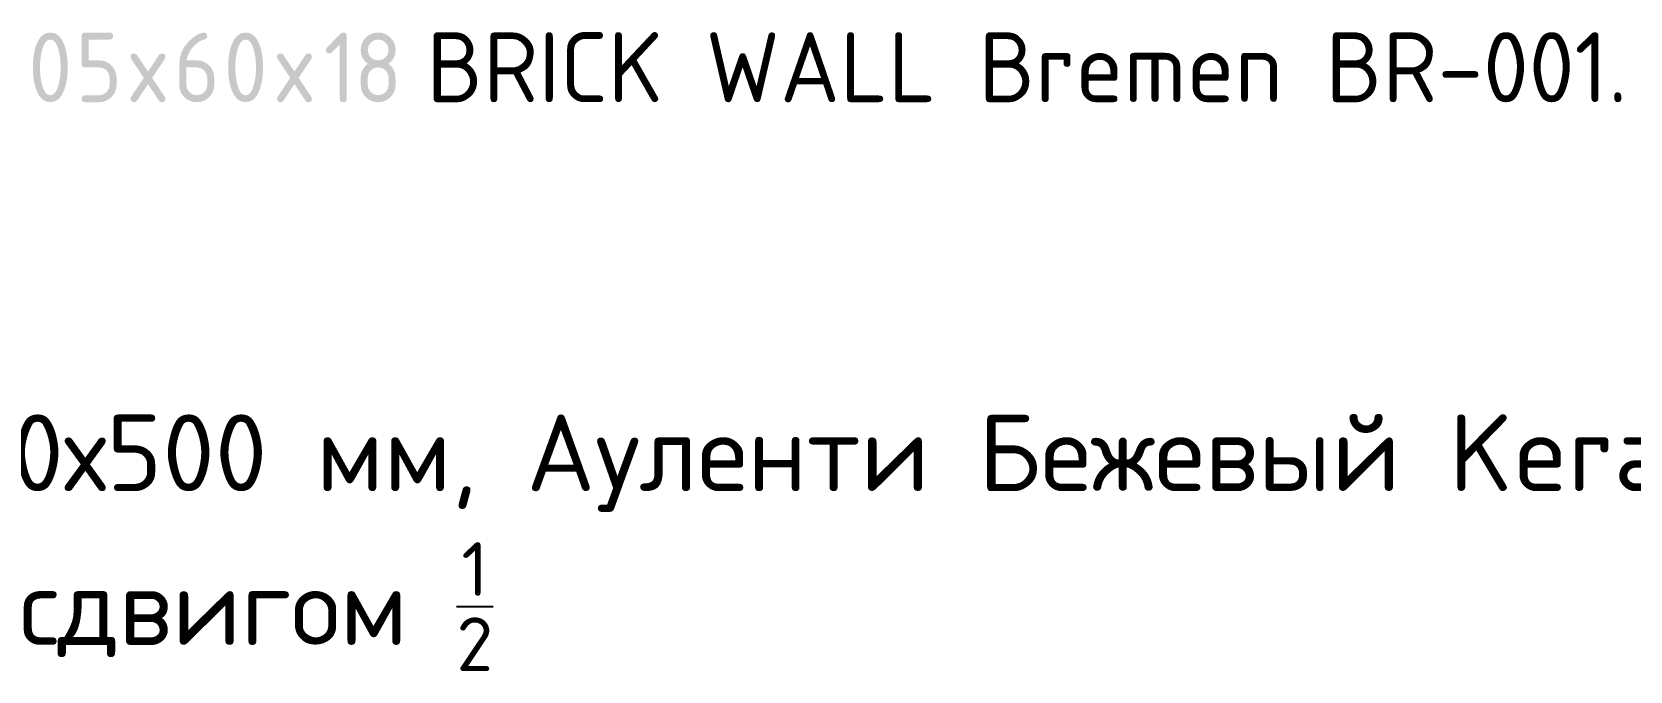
# Model space of a CAD drawing. Header units: millimetres. Extents: x 0 to 1189, y 0 to 841.
# Drawn here: x 1073.3 to 1142.8, y 293.4 to 321.2 of the extents above; entities that cross this region are included whole.
import ezdxf

# ---------------------------------------------------------------- set-up
doc = ezdxf.new("R2010")
doc.units = ezdxf.units.MM

msp = doc.modelspace()

# ---------------------------------------------------------------- hatches: boundary and pattern name
h = msp.add_hatch(color=7)
h.paths.add_polyline_path([(1074.599823, 319.638249), (1074.580255, 320.004944), (1074.519345, 320.349316), (1074.450969, 320.568502), (1074.366314, 320.724487), (1074.26502, 320.817737), (1074.146724, 320.848717), (1074.030056, 320.817668), (1073.92858, 320.723936), (1073.843021, 320.566641), (1073.774102, 320.344907), (1073.713193, 319.999432), (1073.693625, 319.638249), (1073.713193, 319.275135), (1073.774102, 318.931039), (1073.842479, 318.711165), (1073.927133, 318.553664), (1074.028428, 318.458898), (1074.146724, 318.427229), (1074.26502, 318.458898), (1074.366314, 318.553664), (1074.450969, 318.711165), (1074.519345, 318.931039), (1074.580255, 319.275135)])
h.paths.add_polyline_path([(1074.904645, 319.638249), (1074.895937, 319.377128), (1074.870125, 319.133887), (1074.827673, 318.908836), (1074.769046, 318.702285), (1074.658243, 318.450052), (1074.516796, 318.27027), (1074.345893, 318.162628), (1074.146724, 318.126816), (1073.945857, 318.162628), (1073.774653, 318.27027), (1073.632802, 318.450052), (1073.519992, 318.702285), (1073.463914, 318.908836), (1073.422771, 319.133887), (1073.397441, 319.377128), (1073.388803, 319.638249), (1073.397441, 319.901678), (1073.422771, 320.146193), (1073.463914, 320.371692), (1073.519992, 320.578071), (1073.632802, 320.830536), (1073.774653, 321.010292), (1073.945857, 321.117805), (1074.146724, 321.153539), (1074.345893, 321.117805), (1074.516796, 321.010292), (1074.658243, 320.830536), (1074.769046, 320.578071), (1074.827673, 320.369832), (1074.870125, 320.14454), (1074.895937, 319.901058)])
h = msp.add_hatch(color=7)
h.dxf.hatch_style = 2
h.paths.add_polyline_path([(1075.510376, 319.790384), (1075.510376, 321.001404), (1075.519893, 321.067963), (1075.548479, 321.115505), (1075.596185, 321.144031), (1075.663063, 321.153539), (1076.721396, 321.153539), (1076.787955, 321.144031), (1076.835498, 321.115505), (1076.864023, 321.067963), (1076.873531, 321.001404), (1076.864023, 320.934526), (1076.835498, 320.88682), (1076.787955, 320.858234), (1076.721396, 320.848717), (1075.815198, 320.848717), (1075.815198, 319.943071), (1076.268297, 319.943071), (1076.418874, 319.929471), (1076.558856, 319.888431), (1076.686954, 319.81959), (1076.801873, 319.722584), (1076.899249, 319.603574), (1076.969443, 319.474538), (1077.011938, 319.335166), (1077.026218, 319.18515), (1077.026218, 318.884737), (1077.011938, 318.732231), (1076.969443, 318.591973), (1076.899249, 318.4636), (1076.801873, 318.346751), (1076.685093, 318.250065), (1076.557203, 318.181387), (1076.418253, 318.140407), (1076.268297, 318.126816), (1075.663063, 318.126816), (1075.596185, 318.135644), (1075.548479, 318.162714), (1075.519893, 318.208904), (1075.510376, 318.275093), (1075.519893, 318.341652), (1075.548479, 318.389195), (1075.596185, 318.41772), (1075.663063, 318.427229), (1076.268297, 318.427229), (1076.443308, 318.461748), (1076.590207, 318.562828), (1076.689081, 318.707866), (1076.721396, 318.884737), (1076.721396, 319.18515), (1076.689081, 319.36016), (1076.590207, 319.507059), (1076.443308, 319.605934), (1076.268297, 319.638249), (1075.663063, 319.638249), (1075.596185, 319.647757), (1075.548479, 319.676282), (1075.519893, 319.723825)])
h = msp.add_hatch(color=7)
h.paths.add_polyline_path([(1080.058345, 319.638249), (1080.058345, 318.884737), (1080.09066, 318.707866), (1080.189534, 318.562828), (1080.336433, 318.461748), (1080.511443, 318.427229), (1080.686454, 318.461748), (1080.833353, 318.562828), (1080.932227, 318.709313), (1080.964542, 318.884737), (1080.964542, 319.18515), (1080.932227, 319.36016), (1080.833353, 319.507059), (1080.686454, 319.605934), (1080.511443, 319.638249)])
h.paths.add_polyline_path([(1080.811856, 321.153539), (1080.878734, 321.144031), (1080.92644, 321.115505), (1080.955025, 321.067963), (1080.964542, 321.001404), (1080.945526, 320.913967), (1080.888475, 320.874073), (1080.72541, 320.815481), (1080.573248, 320.728208), (1080.431526, 320.612306), (1080.299777, 320.467828), (1080.211031, 320.340023), (1080.142129, 320.210203), (1080.093898, 320.078006), (1080.067164, 319.943071), (1080.511443, 319.943071), (1080.664483, 319.929471), (1080.805586, 319.888431), (1080.933976, 319.81959), (1081.048878, 319.722584), (1081.145884, 319.606054), (1081.214725, 319.477845), (1081.255765, 319.337647), (1081.269364, 319.18515), (1081.269364, 318.884737), (1081.255085, 318.731611), (1081.212589, 318.590319), (1081.142395, 318.46174), (1081.04502, 318.346751), (1080.9301, 318.250065), (1080.802003, 318.181387), (1080.66202, 318.140407), (1080.511443, 318.126816), (1080.358946, 318.140347), (1080.218748, 318.180904), (1080.090539, 318.248437), (1079.974009, 318.342893), (1079.877003, 318.459354), (1079.808162, 318.587081), (1079.767122, 318.72597), (1079.753522, 318.875918), (1079.753522, 319.790384), (1079.775003, 320.039654), (1079.839374, 320.273111), (1079.946534, 320.490651), (1080.096378, 320.692172), (1080.232417, 320.832878), (1080.373984, 320.950485), (1080.521856, 321.045871), (1080.676808, 321.119915), (1080.755494, 321.144582)])
h = msp.add_hatch(color=7)
h.paths.add_polyline_path([(1083.086116, 319.638249), (1083.066548, 320.004944), (1083.005638, 320.349316), (1082.937262, 320.568502), (1082.852607, 320.724487), (1082.751313, 320.817737), (1082.633017, 320.848717), (1082.516349, 320.817668), (1082.414873, 320.723936), (1082.329314, 320.566641), (1082.260395, 320.344907), (1082.199486, 319.999432), (1082.179918, 319.638249), (1082.199486, 319.275135), (1082.260395, 318.931039), (1082.328772, 318.711165), (1082.413426, 318.553664), (1082.514721, 318.458898), (1082.633017, 318.427229), (1082.751313, 318.458898), (1082.852607, 318.553664), (1082.937262, 318.711165), (1083.005638, 318.931039), (1083.066548, 319.275135)])
h.paths.add_polyline_path([(1083.390938, 319.638249), (1083.38223, 319.377128), (1083.356418, 319.133887), (1083.313966, 318.908836), (1083.255339, 318.702285), (1083.144536, 318.450052), (1083.003089, 318.27027), (1082.832186, 318.162628), (1082.633017, 318.126816), (1082.43215, 318.162628), (1082.260946, 318.27027), (1082.119095, 318.450052), (1082.006285, 318.702285), (1081.950207, 318.908836), (1081.909064, 319.133887), (1081.883734, 319.377128), (1081.875096, 319.638249), (1081.883734, 319.901678), (1081.909064, 320.146193), (1081.950207, 320.371692), (1082.006285, 320.578071), (1082.119095, 320.830536), (1082.260946, 321.010292), (1082.43215, 321.117805), (1082.633017, 321.153539), (1082.832186, 321.117805), (1083.003089, 321.010292), (1083.144536, 320.830536), (1083.255339, 320.578071), (1083.313966, 320.369832), (1083.356418, 320.14454), (1083.38223, 319.901058)])
h = msp.add_hatch(color=7)
h.dxf.hatch_style = 2
h.paths.add_polyline_path([(1086.724028, 320.637051), (1086.376762, 320.289785), (1086.3286, 320.255679), (1086.270929, 320.243483), (1086.204051, 320.252991), (1086.156345, 320.281517), (1086.127759, 320.329059), (1086.118242, 320.395618), (1086.128302, 320.453496), (1086.160686, 320.501452), (1086.753242, 321.094559), (1086.814703, 321.138312), (1086.876163, 321.153539), (1086.942722, 321.144031), (1086.990265, 321.115505), (1087.01879, 321.067963), (1087.028299, 321.001404), (1087.028299, 318.275093), (1087.01879, 318.208904), (1086.990265, 318.162714), (1086.942722, 318.135644), (1086.876163, 318.126816), (1086.809604, 318.135644), (1086.762062, 318.162714), (1086.733536, 318.208904), (1086.724028, 318.275093)])
h = msp.add_hatch(color=7)
h.paths.add_polyline_path([(1088.392086, 318.427229), (1088.567097, 318.461748), (1088.713996, 318.562828), (1088.81287, 318.707866), (1088.845185, 318.884737), (1088.845185, 319.18515), (1088.81287, 319.36016), (1088.713996, 319.507059), (1088.567097, 319.607863), (1088.392086, 319.642107), (1088.217075, 319.607863), (1088.070176, 319.507059), (1087.971302, 319.361814), (1087.938987, 319.18515), (1087.938987, 318.884737), (1087.971302, 318.707866), (1088.070176, 318.562828), (1088.217075, 318.461748)])
h.paths.add_polyline_path([(1088.392086, 318.126816), (1088.239589, 318.140407), (1088.099391, 318.181387), (1087.971181, 318.250065), (1087.854651, 318.346751), (1087.757646, 318.463531), (1087.688804, 318.591422), (1087.647764, 318.730371), (1087.634165, 318.880328), (1087.634165, 319.18515), (1087.653268, 319.363666), (1087.710508, 319.524354), (1087.805782, 319.666748), (1087.938987, 319.790384), (1087.805782, 319.914252), (1087.710508, 320.056621), (1087.653268, 320.21718), (1087.634165, 320.395618), (1087.647764, 320.548124), (1087.688804, 320.688383), (1087.757646, 320.816755), (1087.854651, 320.933604), (1087.971181, 321.030524), (1088.099391, 321.099176), (1088.239589, 321.140026), (1088.392086, 321.153539), (1088.542662, 321.140026), (1088.682645, 321.099176), (1088.810743, 321.030524), (1088.925662, 320.933604), (1089.023038, 320.816755), (1089.093232, 320.688383), (1089.135727, 320.548124), (1089.150007, 320.395618), (1089.130904, 320.21718), (1089.073664, 320.056621), (1088.97839, 319.914252), (1088.845185, 319.790384), (1088.945368, 319.703266), (1089.024054, 319.606485), (1089.08207, 319.500092), (1089.120241, 319.384138), (1089.133729, 319.307201), (1089.142979, 319.197345), (1089.148302, 319.054934), (1089.150007, 318.880328), (1089.135727, 318.730371), (1089.093232, 318.591422), (1089.023038, 318.463531), (1088.925662, 318.346751), (1088.810743, 318.250065), (1088.682645, 318.181387), (1088.542662, 318.140407)])
h.paths.add_polyline_path([(1088.392086, 319.943071), (1088.567097, 319.975386), (1088.713996, 320.07426), (1088.81287, 320.220676), (1088.845185, 320.395618), (1088.81287, 320.571043), (1088.713996, 320.717528), (1088.567097, 320.816402), (1088.392086, 320.848717), (1088.217075, 320.816402), (1088.070176, 320.717528), (1087.971302, 320.571043), (1087.938987, 320.395618), (1087.971302, 320.220676), (1088.070176, 320.07426), (1088.217075, 319.975386)])
h = msp.add_hatch(color=7)
h.dxf.hatch_style = 2
h.paths.add_polyline_path([(1078.571771, 319.18515), (1079.122435, 318.359429), (1079.147791, 318.275093), (1079.138274, 318.208904), (1079.109688, 318.162714), (1079.061983, 318.135644), (1078.995105, 318.126816), (1078.922206, 318.142595), (1078.868325, 318.190206), (1078.38987, 318.910093), (1077.911415, 318.190206), (1077.857534, 318.142595), (1077.784636, 318.126816), (1077.726965, 318.136876), (1077.678803, 318.16926), (1077.644214, 318.219076), (1077.631949, 318.275093), (1077.657305, 318.359429), (1078.207969, 319.18515), (1077.657305, 320.00646), (1077.631949, 320.095206), (1077.641466, 320.159535), (1077.670052, 320.205931), (1077.717758, 320.234035), (1077.784636, 320.243483), (1077.857534, 320.227704), (1077.911415, 320.180093), (1078.38987, 319.460206), (1078.868325, 320.180093), (1078.922206, 320.227704), (1078.995105, 320.243483), (1079.061983, 320.234655), (1079.109688, 320.207585), (1079.138274, 320.161395), (1079.147791, 320.095206), (1079.122435, 320.00646)])
h = msp.add_hatch(color=7)
h.dxf.hatch_style = 2
h.paths.add_polyline_path([(1084.936491, 319.18515), (1085.487155, 318.359429), (1085.512511, 318.275093), (1085.502994, 318.208904), (1085.474408, 318.162714), (1085.426702, 318.135644), (1085.359824, 318.126816), (1085.286926, 318.142595), (1085.233045, 318.190206), (1084.75459, 318.910093), (1084.276135, 318.190206), (1084.222254, 318.142595), (1084.149356, 318.126816), (1084.091685, 318.136876), (1084.043522, 318.16926), (1084.008933, 318.219076), (1083.996669, 318.275093), (1084.022025, 318.359429), (1084.572689, 319.18515), (1084.022025, 320.00646), (1083.996669, 320.095206), (1084.006186, 320.159535), (1084.034772, 320.205931), (1084.082478, 320.234035), (1084.149356, 320.243483), (1084.222254, 320.227704), (1084.276135, 320.180093), (1084.75459, 319.460206), (1085.233045, 320.180093), (1085.286926, 320.227704), (1085.359824, 320.243483), (1085.426702, 320.234655), (1085.474408, 320.207585), (1085.502994, 320.161395), (1085.512511, 320.095206), (1085.487155, 320.00646)])

# ---------------------------------------------------------------- texts
at = {"color": 7, "attachment_point": 1}
for s, insert, char_height in [('{\\fGOSTCommon|b0|i0|c0;BRICK WALL Bremen BR-001. }', (1090.48827, 321.167106), 3.040288), ('\\A1;{\\fISOCPEUR|b1|i0|c204|p34;ПН-10 Плитка керамическая 200х500 мм\\fISOCPEUR|b0|i0|c204|p34;, Ауленти Бежевый Kerama Marazzi 7211\\Pс вертикальной раскладкой со сдвигом \\H0.7x;\\S1/2;\\H1.42857x; }', (1005.962345, 304.56419), 3.329924)]:
    msp.add_mtext(s, dxfattribs=dict(at, insert=insert, char_height=char_height))

doc.saveas('drawing.dxf')
